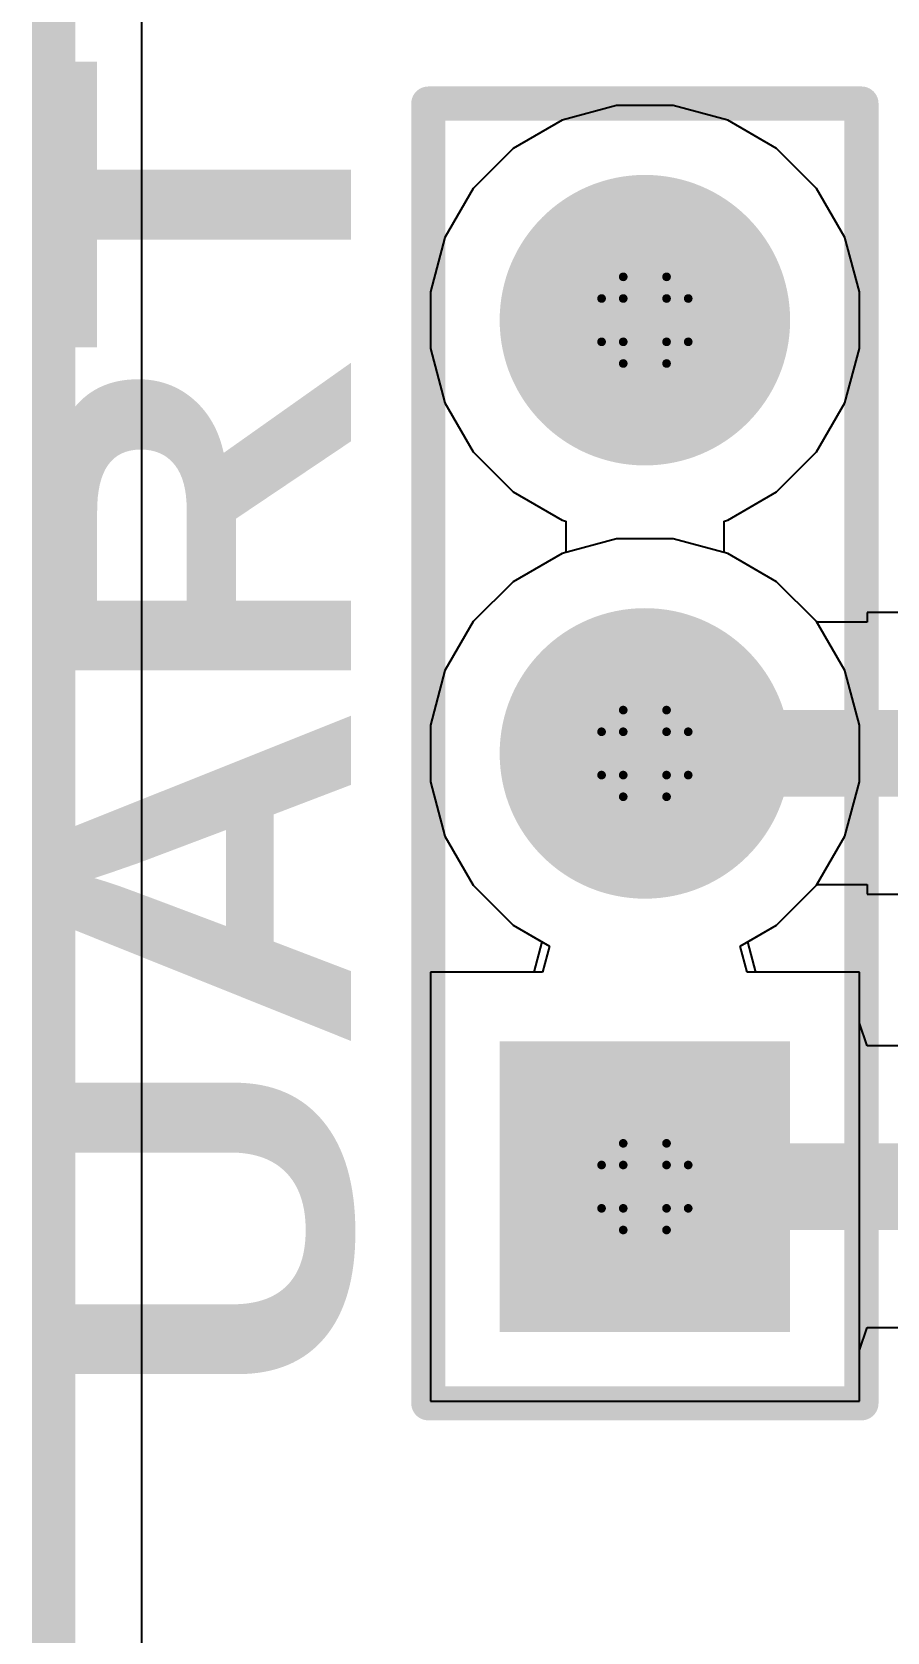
# Model space of a CAD drawing. Header units: inches. Extents: x -5 to 230, y -4 to 159.
# Drawn here: x -3.63 to 1.39, y 35.81 to 45.19 of the extents above; entities that cross this region are included whole.
import ezdxf

# ---------------------------------------------------------------- set-up
doc = ezdxf.new("R2010")
doc.units = ezdxf.units.IN
for name, color, linetype in [('Board Outline', 216, 'Continuous'), ('Bottom Layer', 5, 'Continuous'), ('Bottom Solder', 6, 'Continuous'), ('Drill Drawing', 1, 'Continuous'), ('Layer 1', 16, 'Continuous'), ('Layer 2', 76, 'Continuous'), ('Multi-Layer', 9, 'Continuous'), ('Pad Holes', 156, 'Continuous'), ('Top Layer', 1, 'Continuous'), ('Top Overlay', 2, 'Continuous'), ('Top Solder', 216, 'Continuous')]:
    doc.layers.add(name, color=color, linetype=linetype)
doc.styles.add('Arial Black_Bold', font='', dxfattribs={"height": 0.2})
doc.styles.get('Arial Black_Bold').set_extended_font_data('Arial Black', bold=True)

# ---------------------------------------------------------------- blocks, each defined once
blk = doc.blocks.new('HDR1X3__189')
at = {"layer": 'Bottom Layer'}
blk.add_hatch(color=5, dxfattribs=at).paths.add_polyline_path([(-0.74999977, 0.74999977), (0.74999977, 0.74999977), (0.74999977, -0.74999977), (-0.74999977, -0.74999977)])
h = blk.add_hatch(color=5, dxfattribs=at)
edge = h.paths.add_edge_path()
edge.add_arc((2.54, 0), 0.7499985, 0, 360)
h = blk.add_hatch(color=5, dxfattribs=at)
edge = h.paths.add_edge_path()
edge.add_arc((5.08, 0), 0.7499985, 0, 360)
at = {"layer": 'Bottom Solder'}
blk.add_hatch(color=6, dxfattribs=at).paths.add_polyline_path([(-0.85159977, 0.85159977), (0.85159977, 0.85159977), (0.85159977, -0.85159977), (-0.85159977, -0.85159977)])
h = blk.add_hatch(color=6, dxfattribs=at)
edge = h.paths.add_edge_path()
edge.add_arc((2.54, 0), 0.8515985, 0, 360)
h = blk.add_hatch(color=6, dxfattribs=at)
edge = h.paths.add_edge_path()
edge.add_arc((5.08, 0), 0.8515985, 0, 360)
at = {"layer": 'Layer 1'}
blk.add_hatch(color=16, dxfattribs=at).paths.add_polyline_path([(-0.74999977, 0.74999977), (0.74999977, 0.74999977), (0.74999977, -0.74999977), (-0.74999977, -0.74999977)])
h = blk.add_hatch(color=16, dxfattribs=at)
edge = h.paths.add_edge_path()
edge.add_arc((2.54, 0), 0.7499985, 0, 360)
h = blk.add_hatch(color=16, dxfattribs=at)
edge = h.paths.add_edge_path()
edge.add_arc((5.08, 0), 0.7499985, 0, 360)
at = {"layer": 'Layer 2'}
blk.add_hatch(color=76, dxfattribs=at).paths.add_polyline_path([(-0.74999977, 0.74999977), (0.74999977, 0.74999977), (0.74999977, -0.74999977), (-0.74999977, -0.74999977)])
h = blk.add_hatch(color=76, dxfattribs=at)
edge = h.paths.add_edge_path()
edge.add_arc((2.54, 0), 0.7499985, 0, 360)
h = blk.add_hatch(color=76, dxfattribs=at)
edge = h.paths.add_edge_path()
edge.add_arc((5.08, 0), 0.7499985, 0, 360)
at = {"layer": 'Multi-Layer'}
blk.add_hatch(color=9, dxfattribs=at).paths.add_polyline_path([(-0.74999977, 0.74999977), (0.74999977, 0.74999977), (0.74999977, -0.74999977), (-0.74999977, -0.74999977)])
h = blk.add_hatch(color=9, dxfattribs=at)
edge = h.paths.add_edge_path()
edge.add_arc((2.54, 0), 0.7499985, 0, 360)
h = blk.add_hatch(color=9, dxfattribs=at)
edge = h.paths.add_edge_path()
edge.add_arc((5.08, 0), 0.7499985, 0, 360)
at = {"layer": 'Pad Holes'}
h = blk.add_hatch(color=7, dxfattribs=at)
edge = h.paths.add_edge_path()
edge.add_arc((0, 0), 0.4499991, 0, 360)
h = blk.add_hatch(color=7, dxfattribs=at)
edge = h.paths.add_edge_path()
edge.add_arc((2.54, 0), 0.4499991, 0, 360)
h = blk.add_hatch(color=7, dxfattribs=at)
edge = h.paths.add_edge_path()
edge.add_arc((5.08, 0), 0.4499991, 0, 360)
at = {"layer": 'Top Layer'}
blk.add_hatch(color=1, dxfattribs=at).paths.add_polyline_path([(-0.74999977, 0.74999977), (0.74999977, 0.74999977), (0.74999977, -0.74999977), (-0.74999977, -0.74999977)])
h = blk.add_hatch(color=1, dxfattribs=at)
edge = h.paths.add_edge_path()
edge.add_arc((2.54, 0), 0.7499985, 0, 360)
h = blk.add_hatch(color=1, dxfattribs=at)
edge = h.paths.add_edge_path()
edge.add_arc((5.08, 0), 0.7499985, 0, 360)
at = {"layer": 'Top Solder'}
blk.add_hatch(color=216, dxfattribs=at).paths.add_polyline_path([(-0.85159977, 0.85159977), (0.85159977, 0.85159977), (0.85159977, -0.85159977), (-0.85159977, -0.85159977)])
h = blk.add_hatch(color=216, dxfattribs=at)
edge = h.paths.add_edge_path()
edge.add_arc((2.54, 0), 0.8515985, 0, 360)
h = blk.add_hatch(color=216, dxfattribs=at)
edge = h.paths.add_edge_path()
edge.add_arc((5.08, 0), 0.8515985, 0, 360)
at = {"layer": 'Top Overlay'}
for points in [[(-1.27, 1.27, 0.1999996, 0.1999996, 0), (-1.27, -1.27, 0.1999996, 0.1999996, 0)], [(-1.27, 1.27, 0.1999996, 0.1999996, 0), (6.35, 1.27, 0.1999996, 0.1999996, 0)], [(6.35, 1.27, 0.1999996, 0.1999996, 0), (6.35, -1.27, 0.1999996, 0.1999996, 0)], [(-1.27, -1.27, 0.1999996, 0.1999996, 0), (6.35, -1.27, 0.1999996, 0.1999996, 0)]]:
    blk.add_lwpolyline(points, format="xyseb", dxfattribs=at)
for points in [[(-1.3199999, 1.27, 0.0999998, 0.0999998, 1), (-1.2200001, 1.27, 0.0999998, 0.0999998, 1)], [(-1.3199999, 1.27, 0.0999998, 0.0999998, 1), (-1.2200001, 1.27, 0.0999998, 0.0999998, 1)], [(6.300000099999999, 1.27, 0.0999998, 0.0999998, 1), (6.399999899999999, 1.27, 0.0999998, 0.0999998, 1)], [(6.300000099999999, 1.27, 0.0999998, 0.0999998, 1), (6.399999899999999, 1.27, 0.0999998, 0.0999998, 1)], [(-1.3199999, -1.27, 0.0999998, 0.0999998, 1), (-1.2200001, -1.27, 0.0999998, 0.0999998, 1)], [(-1.3199999, -1.27, 0.0999998, 0.0999998, 1), (-1.2200001, -1.27, 0.0999998, 0.0999998, 1)], [(6.300000099999999, -1.27, 0.0999998, 0.0999998, 1), (6.399999899999999, -1.27, 0.0999998, 0.0999998, 1)], [(6.300000099999999, -1.27, 0.0999998, 0.0999998, 1), (6.399999899999999, -1.27, 0.0999998, 0.0999998, 1)]]:
    blk.add_lwpolyline(points, format="xyseb", close=True, dxfattribs=at)

msp = doc.modelspace()

# ---------------------------------------------------------------- linework, layer by layer
at = {"layer": 'Board Outline'}
msp.add_lwpolyline([(-3.49993204, -0.44281344, 0.254, 0.254, 0), (-3.49993204, 73.46118658, 0.254, 0.254, 0)], format="xyseb", dxfattribs=at)
at = {"layer": 'Bottom Layer'}
for p, q in [((-2.98199302, 2.27748084), (-2.98199302, 70.73538812)), ((-0.19856196, 42.21719521999999), (-0.51851306, 42.13146514)), ((0.13267436, 42.21719521999999), (-0.19856196, 42.21719521999999)), ((0.45262546, 42.13146514), (0.13267436, 42.21719521999999)), ((-0.51851306, 42.13146514), (-0.80537304, 41.96584697999999)), ((0.7394854399999999, 41.96584697999999), (0.45262546, 42.13146514)), ((-0.80537304, 41.96584697999999), (-1.03959406, 41.73162596)), ((0.9737064599999999, 41.73162596), (0.7394854399999999, 41.96584697999999)), ((-1.03959406, 41.73162596), (-1.20521222, 41.44476598)), ((1.13932462, 41.44476598), (0.9737064599999999, 41.73162596)), ((-1.20521222, 41.44476598), (-1.2909423, 41.12481488)), ((1.2250547, 41.12481488), (1.13932462, 41.44476598)), ((-1.2909423, 41.12481488), (-1.2909423, 40.79357856)), ((1.2250547, 40.79357856), (1.2250547, 41.12481488)), ((-1.2909423, 40.79357856), (-1.20521222, 40.47362746)), ((1.13932462, 40.47362746), (1.2250547, 40.79357856)), ((-1.20521222, 40.47362746), (-1.03959406, 40.18676748)), ((0.9737064599999999, 40.18676748), (1.13932462, 40.47362746)), ((-1.03959406, 40.18676748), (-0.80537304, 39.95254645999999)), ((0.7394854399999999, 39.95254645999999), (0.9737064599999999, 40.18676748)), ((-0.80537304, 39.95254645999999), (-0.6364097, 39.85499522)), ((0.5705220999999999, 39.85499522), (0.7394854399999999, 39.95254645999999)), ((-0.6364097, 39.85499522), (-0.68405248, 39.67719522)), ((0.6181648799999999, 39.67719522), (0.5705220999999999, 39.85499522)), ((-0.68405248, 39.67719522), (-1.2909423, 39.67719522)), ((-1.2909423, 39.67719522), (-1.2909423, 37.16119822)), ((1.2250547, 39.67719522), (0.6181648799999999, 39.67719522)), ((1.2250547, 37.16119822), (1.2250547, 39.67719522)), ((-1.2909423, 37.16119822), (1.2250547, 37.16119822))]:
    msp.add_line(p, q, dxfattribs=at)
at = {"layer": 'Drill Drawing'}
for points in [[(-0.1599438, 43.62619672, 0.0508, 0.0508, 0), (-0.1599438, 43.75319672, 0.0508, 0.0508, 0)], [(-0.1599438, 43.75319672, 0.0508, 0.0508, 0), (0.09405619999999999, 43.75319672, 0.0508, 0.0508, 0)], [(0.09405619999999999, 43.62619672, 0.0508, 0.0508, 0), (0.09405619999999999, 43.75319672, 0.0508, 0.0508, 0)], [(-0.2869438, 43.37219672, 0.0508, 0.0508, 0), (-0.2869438, 43.62619672, 0.0508, 0.0508, 0)], [(-0.2869438, 43.62619672, 0.0508, 0.0508, 0), (-0.1599438, 43.62619672, 0.0508, 0.0508, 0)], [(0.09405619999999999, 43.62619672, 0.0508, 0.0508, 0), (0.2210562, 43.62619672, 0.0508, 0.0508, 0)], [(0.2210562, 43.37219672, 0.0508, 0.0508, 0), (0.2210562, 43.62619672, 0.0508, 0.0508, 0)], [(-0.2869438, 43.37219672, 0.0508, 0.0508, 0), (-0.1599438, 43.37219672, 0.0508, 0.0508, 0)], [(-0.1599438, 43.24519672, 0.0508, 0.0508, 0), (-0.1599438, 43.37219672, 0.0508, 0.0508, 0)], [(0.09405619999999999, 43.37219672, 0.0508, 0.0508, 0), (0.2210562, 43.37219672, 0.0508, 0.0508, 0)], [(0.09405619999999999, 43.24519672, 0.0508, 0.0508, 0), (0.09405619999999999, 43.37219672, 0.0508, 0.0508, 0)], [(-0.1599438, 43.24519672, 0.0508, 0.0508, 0), (0.09405619999999999, 43.24519672, 0.0508, 0.0508, 0)], [(-0.1599438, 41.08619672, 0.0508, 0.0508, 0), (-0.1599438, 41.21319672, 0.0508, 0.0508, 0)], [(-0.1599438, 41.21319672, 0.0508, 0.0508, 0), (0.09405619999999999, 41.21319672, 0.0508, 0.0508, 0)], [(0.09405619999999999, 41.08619672, 0.0508, 0.0508, 0), (0.09405619999999999, 41.21319672, 0.0508, 0.0508, 0)], [(-0.2869438, 40.83219672, 0.0508, 0.0508, 0), (-0.2869438, 41.08619672, 0.0508, 0.0508, 0)], [(-0.2869438, 41.08619672, 0.0508, 0.0508, 0), (-0.1599438, 41.08619672, 0.0508, 0.0508, 0)], [(0.09405619999999999, 41.08619672, 0.0508, 0.0508, 0), (0.2210562, 41.08619672, 0.0508, 0.0508, 0)], [(0.2210562, 40.83219672, 0.0508, 0.0508, 0), (0.2210562, 41.08619672, 0.0508, 0.0508, 0)], [(-0.2869438, 40.83219672, 0.0508, 0.0508, 0), (-0.1599438, 40.83219672, 0.0508, 0.0508, 0)], [(-0.1599438, 40.70519672, 0.0508, 0.0508, 0), (-0.1599438, 40.83219672, 0.0508, 0.0508, 0)], [(0.09405619999999999, 40.83219672, 0.0508, 0.0508, 0), (0.2210562, 40.83219672, 0.0508, 0.0508, 0)], [(0.09405619999999999, 40.70519672, 0.0508, 0.0508, 0), (0.09405619999999999, 40.83219672, 0.0508, 0.0508, 0)], [(-0.1599438, 40.70519672, 0.0508, 0.0508, 0), (0.09405619999999999, 40.70519672, 0.0508, 0.0508, 0)], [(-0.1599438, 38.54619672, 0.0508, 0.0508, 0), (-0.1599438, 38.67319672, 0.0508, 0.0508, 0)], [(-0.1599438, 38.67319672, 0.0508, 0.0508, 0), (0.09405619999999999, 38.67319672, 0.0508, 0.0508, 0)], [(0.09405619999999999, 38.54619672, 0.0508, 0.0508, 0), (0.09405619999999999, 38.67319672, 0.0508, 0.0508, 0)], [(-0.2869438, 38.29219672, 0.0508, 0.0508, 0), (-0.2869438, 38.54619672, 0.0508, 0.0508, 0)], [(-0.2869438, 38.54619672, 0.0508, 0.0508, 0), (-0.1599438, 38.54619672, 0.0508, 0.0508, 0)], [(0.09405619999999999, 38.54619672, 0.0508, 0.0508, 0), (0.2210562, 38.54619672, 0.0508, 0.0508, 0)], [(0.2210562, 38.29219672, 0.0508, 0.0508, 0), (0.2210562, 38.54619672, 0.0508, 0.0508, 0)], [(-0.2869438, 38.29219672, 0.0508, 0.0508, 0), (-0.1599438, 38.29219672, 0.0508, 0.0508, 0)], [(-0.1599438, 38.16519672, 0.0508, 0.0508, 0), (-0.1599438, 38.29219672, 0.0508, 0.0508, 0)], [(0.09405619999999999, 38.29219672, 0.0508, 0.0508, 0), (0.2210562, 38.29219672, 0.0508, 0.0508, 0)], [(0.09405619999999999, 38.16519672, 0.0508, 0.0508, 0), (0.09405619999999999, 38.29219672, 0.0508, 0.0508, 0)], [(-0.1599438, 38.16519672, 0.0508, 0.0508, 0), (0.09405619999999999, 38.16519672, 0.0508, 0.0508, 0)]]:
    msp.add_lwpolyline(points, format="xyseb", dxfattribs=at)
for points in [[(-0.1726438, 43.75319672, 0.0254, 0.0254, 1), (-0.1472438, 43.75319672, 0.0254, 0.0254, 1)], [(-0.1726438, 43.75319672, 0.0254, 0.0254, 1), (-0.1472438, 43.75319672, 0.0254, 0.0254, 1)], [(0.0813562, 43.75319672, 0.0254, 0.0254, 1), (0.1067562, 43.75319672, 0.0254, 0.0254, 1)], [(0.0813562, 43.75319672, 0.0254, 0.0254, 1), (0.1067562, 43.75319672, 0.0254, 0.0254, 1)], [(-0.2996438, 43.62619672, 0.0254, 0.0254, 1), (-0.2742438, 43.62619672, 0.0254, 0.0254, 1)], [(-0.2996438, 43.62619672, 0.0254, 0.0254, 1), (-0.2742438, 43.62619672, 0.0254, 0.0254, 1)], [(-0.1726438, 43.62619672, 0.0254, 0.0254, 1), (-0.1472438, 43.62619672, 0.0254, 0.0254, 1)], [(-0.1726438, 43.62619672, 0.0254, 0.0254, 1), (-0.1472438, 43.62619672, 0.0254, 0.0254, 1)], [(0.0813562, 43.62619672, 0.0254, 0.0254, 1), (0.1067562, 43.62619672, 0.0254, 0.0254, 1)], [(0.0813562, 43.62619672, 0.0254, 0.0254, 1), (0.1067562, 43.62619672, 0.0254, 0.0254, 1)], [(0.2083562, 43.62619672, 0.0254, 0.0254, 1), (0.2337562, 43.62619672, 0.0254, 0.0254, 1)], [(0.2083562, 43.62619672, 0.0254, 0.0254, 1), (0.2337562, 43.62619672, 0.0254, 0.0254, 1)], [(-0.2996438, 43.37219672, 0.0254, 0.0254, 1), (-0.2742438, 43.37219672, 0.0254, 0.0254, 1)], [(-0.2996438, 43.37219672, 0.0254, 0.0254, 1), (-0.2742438, 43.37219672, 0.0254, 0.0254, 1)], [(-0.1726438, 43.37219672, 0.0254, 0.0254, 1), (-0.1472438, 43.37219672, 0.0254, 0.0254, 1)], [(-0.1726438, 43.37219672, 0.0254, 0.0254, 1), (-0.1472438, 43.37219672, 0.0254, 0.0254, 1)], [(0.0813562, 43.37219672, 0.0254, 0.0254, 1), (0.1067562, 43.37219672, 0.0254, 0.0254, 1)], [(0.0813562, 43.37219672, 0.0254, 0.0254, 1), (0.1067562, 43.37219672, 0.0254, 0.0254, 1)], [(0.2083562, 43.37219672, 0.0254, 0.0254, 1), (0.2337562, 43.37219672, 0.0254, 0.0254, 1)], [(0.2083562, 43.37219672, 0.0254, 0.0254, 1), (0.2337562, 43.37219672, 0.0254, 0.0254, 1)], [(-0.1726438, 43.24519672, 0.0254, 0.0254, 1), (-0.1472438, 43.24519672, 0.0254, 0.0254, 1)], [(-0.1726438, 43.24519672, 0.0254, 0.0254, 1), (-0.1472438, 43.24519672, 0.0254, 0.0254, 1)], [(0.0813562, 43.24519672, 0.0254, 0.0254, 1), (0.1067562, 43.24519672, 0.0254, 0.0254, 1)], [(0.0813562, 43.24519672, 0.0254, 0.0254, 1), (0.1067562, 43.24519672, 0.0254, 0.0254, 1)], [(-0.1726438, 41.21319672, 0.0254, 0.0254, 1), (-0.1472438, 41.21319672, 0.0254, 0.0254, 1)], [(-0.1726438, 41.21319672, 0.0254, 0.0254, 1), (-0.1472438, 41.21319672, 0.0254, 0.0254, 1)], [(0.0813562, 41.21319672, 0.0254, 0.0254, 1), (0.1067562, 41.21319672, 0.0254, 0.0254, 1)], [(0.0813562, 41.21319672, 0.0254, 0.0254, 1), (0.1067562, 41.21319672, 0.0254, 0.0254, 1)], [(-0.2996438, 41.08619672, 0.0254, 0.0254, 1), (-0.2742438, 41.08619672, 0.0254, 0.0254, 1)], [(-0.2996438, 41.08619672, 0.0254, 0.0254, 1), (-0.2742438, 41.08619672, 0.0254, 0.0254, 1)], [(-0.1726438, 41.08619672, 0.0254, 0.0254, 1), (-0.1472438, 41.08619672, 0.0254, 0.0254, 1)], [(-0.1726438, 41.08619672, 0.0254, 0.0254, 1), (-0.1472438, 41.08619672, 0.0254, 0.0254, 1)], [(0.0813562, 41.08619672, 0.0254, 0.0254, 1), (0.1067562, 41.08619672, 0.0254, 0.0254, 1)], [(0.0813562, 41.08619672, 0.0254, 0.0254, 1), (0.1067562, 41.08619672, 0.0254, 0.0254, 1)], [(0.2083562, 41.08619672, 0.0254, 0.0254, 1), (0.2337562, 41.08619672, 0.0254, 0.0254, 1)], [(0.2083562, 41.08619672, 0.0254, 0.0254, 1), (0.2337562, 41.08619672, 0.0254, 0.0254, 1)], [(-0.2996438, 40.83219672, 0.0254, 0.0254, 1), (-0.2742438, 40.83219672, 0.0254, 0.0254, 1)], [(-0.2996438, 40.83219672, 0.0254, 0.0254, 1), (-0.2742438, 40.83219672, 0.0254, 0.0254, 1)], [(-0.1726438, 40.83219672, 0.0254, 0.0254, 1), (-0.1472438, 40.83219672, 0.0254, 0.0254, 1)], [(-0.1726438, 40.83219672, 0.0254, 0.0254, 1), (-0.1472438, 40.83219672, 0.0254, 0.0254, 1)], [(0.0813562, 40.83219672, 0.0254, 0.0254, 1), (0.1067562, 40.83219672, 0.0254, 0.0254, 1)], [(0.0813562, 40.83219672, 0.0254, 0.0254, 1), (0.1067562, 40.83219672, 0.0254, 0.0254, 1)], [(0.2083562, 40.83219672, 0.0254, 0.0254, 1), (0.2337562, 40.83219672, 0.0254, 0.0254, 1)], [(0.2083562, 40.83219672, 0.0254, 0.0254, 1), (0.2337562, 40.83219672, 0.0254, 0.0254, 1)], [(-0.1726438, 40.70519672, 0.0254, 0.0254, 1), (-0.1472438, 40.70519672, 0.0254, 0.0254, 1)], [(-0.1726438, 40.70519672, 0.0254, 0.0254, 1), (-0.1472438, 40.70519672, 0.0254, 0.0254, 1)], [(0.0813562, 40.70519672, 0.0254, 0.0254, 1), (0.1067562, 40.70519672, 0.0254, 0.0254, 1)], [(0.0813562, 40.70519672, 0.0254, 0.0254, 1), (0.1067562, 40.70519672, 0.0254, 0.0254, 1)], [(-0.1726438, 38.67319672, 0.0254, 0.0254, 1), (-0.1472438, 38.67319672, 0.0254, 0.0254, 1)], [(-0.1726438, 38.67319672, 0.0254, 0.0254, 1), (-0.1472438, 38.67319672, 0.0254, 0.0254, 1)], [(0.0813562, 38.67319672, 0.0254, 0.0254, 1), (0.1067562, 38.67319672, 0.0254, 0.0254, 1)], [(0.0813562, 38.67319672, 0.0254, 0.0254, 1), (0.1067562, 38.67319672, 0.0254, 0.0254, 1)], [(-0.2996438, 38.54619672, 0.0254, 0.0254, 1), (-0.2742438, 38.54619672, 0.0254, 0.0254, 1)], [(-0.2996438, 38.54619672, 0.0254, 0.0254, 1), (-0.2742438, 38.54619672, 0.0254, 0.0254, 1)], [(-0.1726438, 38.54619672, 0.0254, 0.0254, 1), (-0.1472438, 38.54619672, 0.0254, 0.0254, 1)], [(-0.1726438, 38.54619672, 0.0254, 0.0254, 1), (-0.1472438, 38.54619672, 0.0254, 0.0254, 1)], [(0.0813562, 38.54619672, 0.0254, 0.0254, 1), (0.1067562, 38.54619672, 0.0254, 0.0254, 1)], [(0.0813562, 38.54619672, 0.0254, 0.0254, 1), (0.1067562, 38.54619672, 0.0254, 0.0254, 1)], [(0.2083562, 38.54619672, 0.0254, 0.0254, 1), (0.2337562, 38.54619672, 0.0254, 0.0254, 1)], [(0.2083562, 38.54619672, 0.0254, 0.0254, 1), (0.2337562, 38.54619672, 0.0254, 0.0254, 1)], [(-0.2996438, 38.29219672, 0.0254, 0.0254, 1), (-0.2742438, 38.29219672, 0.0254, 0.0254, 1)], [(-0.2996438, 38.29219672, 0.0254, 0.0254, 1), (-0.2742438, 38.29219672, 0.0254, 0.0254, 1)], [(-0.1726438, 38.29219672, 0.0254, 0.0254, 1), (-0.1472438, 38.29219672, 0.0254, 0.0254, 1)], [(-0.1726438, 38.29219672, 0.0254, 0.0254, 1), (-0.1472438, 38.29219672, 0.0254, 0.0254, 1)], [(0.0813562, 38.29219672, 0.0254, 0.0254, 1), (0.1067562, 38.29219672, 0.0254, 0.0254, 1)], [(0.0813562, 38.29219672, 0.0254, 0.0254, 1), (0.1067562, 38.29219672, 0.0254, 0.0254, 1)], [(0.2083562, 38.29219672, 0.0254, 0.0254, 1), (0.2337562, 38.29219672, 0.0254, 0.0254, 1)], [(0.2083562, 38.29219672, 0.0254, 0.0254, 1), (0.2337562, 38.29219672, 0.0254, 0.0254, 1)], [(-0.1726438, 38.16519672, 0.0254, 0.0254, 1), (-0.1472438, 38.16519672, 0.0254, 0.0254, 1)], [(-0.1726438, 38.16519672, 0.0254, 0.0254, 1), (-0.1472438, 38.16519672, 0.0254, 0.0254, 1)], [(0.0813562, 38.16519672, 0.0254, 0.0254, 1), (0.1067562, 38.16519672, 0.0254, 0.0254, 1)], [(0.0813562, 38.16519672, 0.0254, 0.0254, 1), (0.1067562, 38.16519672, 0.0254, 0.0254, 1)]]:
    msp.add_lwpolyline(points, format="xyseb", close=True, dxfattribs=at)
at = {"layer": 'Layer 1'}
for p, q in [((-2.98199302, 8.96188454), (-2.98199302, 63.8283712)), ((-0.19856196, 42.21719521999999), (-0.51851306, 42.13146514)), ((0.13267436, 42.21719521999999), (-0.19856196, 42.21719521999999)), ((0.45262546, 42.13146514), (0.13267436, 42.21719521999999)), ((-0.51851306, 42.13146514), (-0.80537304, 41.96584697999999)), ((0.7394854399999999, 41.96584697999999), (0.45262546, 42.13146514)), ((-0.80537304, 41.96584697999999), (-1.03959406, 41.73162596)), ((0.9737064599999999, 41.73162596), (0.7394854399999999, 41.96584697999999)), ((-1.03959406, 41.73162596), (-1.20521222, 41.44476598)), ((1.13932462, 41.44476598), (0.9737064599999999, 41.73162596)), ((-1.20521222, 41.44476598), (-1.2909423, 41.12481488)), ((1.2250547, 41.12481488), (1.13932462, 41.44476598)), ((-1.2909423, 41.12481488), (-1.2909423, 40.79357856)), ((1.2250547, 40.79357856), (1.2250547, 41.12481488)), ((-1.2909423, 40.79357856), (-1.20521222, 40.47362746)), ((1.13932462, 40.47362746), (1.2250547, 40.79357856)), ((-1.20521222, 40.47362746), (-1.03959406, 40.18676748)), ((0.9737064599999999, 40.18676748), (1.13932462, 40.47362746)), ((-1.03959406, 40.18676748), (-0.80537304, 39.95254645999999)), ((0.7394854399999999, 39.95254645999999), (0.9737064599999999, 40.18676748)), ((-0.80537304, 39.95254645999999), (-0.6364097, 39.85499522)), ((0.5705220999999999, 39.85499522), (0.7394854399999999, 39.95254645999999)), ((-0.6364097, 39.85499522), (-0.68405248, 39.67719522)), ((0.6181648799999999, 39.67719522), (0.5705220999999999, 39.85499522)), ((-0.68405248, 39.67719522), (-1.2909423, 39.67719522)), ((-1.2909423, 39.67719522), (-1.2909423, 37.16119822)), ((1.2250547, 39.67719522), (0.6181648799999999, 39.67719522)), ((1.2250547, 37.16119822), (1.2250547, 39.67719522)), ((-1.2909423, 37.16119822), (1.2250547, 37.16119822))]:
    msp.add_line(p, q, dxfattribs=at)
at = {"layer": 'Layer 2'}
for p, q in [((-2.98199302, 2.27748084), (-2.98199302, 70.73538812)), ((-0.19856196, 44.75719522), (-0.51851306, 44.67146514)), ((0.13267436, 44.75719522), (-0.19856196, 44.75719522)), ((0.45262546, 44.67146514), (0.13267436, 44.75719522)), ((-0.51851306, 44.67146514), (-0.80537304, 44.50584698)), ((0.7394854399999999, 44.50584698), (0.45262546, 44.67146514)), ((-0.80537304, 44.50584698), (-1.03959406, 44.27162595999999)), ((0.9737064599999999, 44.27162595999999), (0.7394854399999999, 44.50584698)), ((-1.03959406, 44.27162595999999), (-1.20521222, 43.98476598)), ((1.13932462, 43.98476598), (0.9737064599999999, 44.27162595999999)), ((-1.20521222, 43.98476598), (-1.2909423, 43.66481487999999)), ((1.2250547, 43.66481487999999), (1.13932462, 43.98476598)), ((-1.2909423, 43.66481487999999), (-1.2909423, 43.33357856)), ((1.2250547, 43.33357856), (1.2250547, 43.66481487999999)), ((-1.2909423, 43.33357856), (-1.20521222, 43.01362746)), ((1.13932462, 43.01362746), (1.2250547, 43.33357856)), ((-1.20521222, 43.01362746), (-1.03959406, 42.72676748)), ((0.9737064599999999, 42.72676748), (1.13932462, 43.01362746)), ((-1.03959406, 42.72676748), (-0.80537304, 42.49254646)), ((0.7394854399999999, 42.49254646), (0.9737064599999999, 42.72676748)), ((-0.80537304, 42.49254646), (-0.51851306, 42.3269283)), ((0.45262546, 42.3269283), (0.7394854399999999, 42.49254646)), ((-0.51851306, 42.3269283), (-0.49725834, 42.32123362)), ((-0.49725834, 42.32123362), (-0.49725834, 42.13715982)), ((0.43137074, 42.32123362), (0.45262546, 42.3269283)), ((0.43137074, 42.13715982), (0.43137074, 42.32123362)), ((-0.51851306, 42.13146514), (-0.80537304, 41.96584697999999)), ((-0.49725834, 42.13715982), (-0.51851306, 42.13146514)), ((0.45262546, 42.13146514), (0.43137074, 42.13715982)), ((0.7394854399999999, 41.96584697999999), (0.45262546, 42.13146514)), ((-0.80537304, 41.96584697999999), (-1.03959406, 41.73162596)), ((0.9737064599999999, 41.73162596), (0.7394854399999999, 41.96584697999999)), ((-1.03959406, 41.73162596), (-1.20521222, 41.44476598)), ((1.13932462, 41.44476598), (0.9737064599999999, 41.73162596)), ((-1.20521222, 41.44476598), (-1.2909423, 41.12481488)), ((1.2250547, 41.12481488), (1.13932462, 41.44476598)), ((-1.2909423, 41.12481488), (-1.2909423, 40.79357856)), ((1.2250547, 40.79357856), (1.2250547, 41.12481488)), ((-1.2909423, 40.79357856), (-1.20521222, 40.47362746)), ((1.13932462, 40.47362746), (1.2250547, 40.79357856)), ((-1.20521222, 40.47362746), (-1.03959406, 40.18676748)), ((0.9737064599999999, 40.18676748), (1.13932462, 40.47362746)), ((-1.03959406, 40.18676748), (-0.80537304, 39.95254645999999)), ((0.7394854399999999, 39.95254645999999), (0.9737064599999999, 40.18676748)), ((-0.80537304, 39.95254645999999), (-0.6364097, 39.85499522)), ((0.5705220999999999, 39.85499522), (0.7394854399999999, 39.95254645999999)), ((-0.6364097, 39.85499522), (-0.68405248, 39.67719522)), ((0.6181648799999999, 39.67719522), (0.5705220999999999, 39.85499522)), ((-0.68405248, 39.67719522), (-1.2909423, 39.67719522)), ((-1.2909423, 39.67719522), (-1.2909423, 37.16119822)), ((1.2250547, 39.67719522), (0.6181648799999999, 39.67719522)), ((1.2250547, 37.16119822), (1.2250547, 39.67719522)), ((-1.2909423, 37.16119822), (1.2250547, 37.16119822))]:
    msp.add_line(p, q, dxfattribs=at)
at = {"layer": 'Top Layer'}
for p, q in [((-2.98199302, 2.23575626), (-2.98199302, 47.498)), ((-0.19856196, 42.21719521999999), (-0.51851306, 42.13146514)), ((0.13267436, 42.21719521999999), (-0.19856196, 42.21719521999999)), ((0.45262546, 42.13146514), (0.13267436, 42.21719521999999)), ((-0.51851306, 42.13146514), (-0.80537304, 41.96584697999999)), ((0.7394854399999999, 41.96584697999999), (0.45262546, 42.13146514)), ((-0.80537304, 41.96584697999999), (-1.03959406, 41.73162596)), ((0.9737064599999999, 41.73162596), (0.7394854399999999, 41.96584697999999)), ((3.682999999999999, 41.78469672), (1.27, 41.78469672)), ((1.27, 41.78469672), (1.27, 41.72777278)), ((-1.03959406, 41.73162596), (-1.20521222, 41.44476598)), ((0.9759315, 41.72777278), (0.9737064599999999, 41.73162596)), ((1.27, 41.72777278), (0.9759315, 41.72777278)), ((-1.20521222, 41.44476598), (-1.2909423, 41.12481488)), ((-1.2909423, 41.12481488), (-1.2909423, 40.79357856)), ((-1.2909423, 40.79357856), (-1.20521222, 40.47362746)), ((-1.20521222, 40.47362746), (-1.03959406, 40.18676748)), ((-1.03959406, 40.18676748), (-0.80537304, 39.95254645999999)), ((0.7394854399999999, 39.95254645999999), (0.9737064599999999, 40.18676748)), ((0.9737064599999999, 40.18676748), (0.9759315, 40.19062066)), ((0.9759315, 40.19062066), (1.27, 40.19062066)), ((1.27, 40.19062066), (1.27, 40.13369672)), ((1.27, 40.13369672), (3.682999999999999, 40.13369672)), ((-0.80537304, 39.95254645999999), (-0.5924169, 39.82959522)), ((0.5265293, 39.82959522), (0.7394854399999999, 39.95254645999999)), ((-0.5924169, 39.82959522), (-0.63325248, 39.67719522)), ((0.56736488, 39.67719522), (0.5265293, 39.82959522)), ((-0.63325248, 39.67719522), (-1.2909423, 39.67719522)), ((-1.2909423, 39.67719522), (-1.2909423, 37.16119822)), ((1.2250547, 39.67719522), (0.56736488, 39.67719522)), ((1.2250547, 39.37848106), (1.2250547, 39.67719522)), ((1.27000254, 39.24469672), (1.2250547, 39.37848106)), ((3.683002539999999, 39.24469672), (1.27000254, 39.24469672)), ((1.2250547, 37.45991238), (1.27000254, 37.59369672)), ((1.27000254, 37.59369672), (3.683002539999999, 37.59369672)), ((1.2250547, 37.16119822), (1.2250547, 37.45991238)), ((-1.2909423, 37.16119822), (1.2250547, 37.16119822))]:
    msp.add_line(p, q, dxfattribs=at)
for points in [[(-0.0329438, 40.95919671999999, 0.508, 0.508, 0), (1.90310516, 40.95919671999999, 0.508, 0.508, 0)], [(-0.0329438, 38.41919672, 0.508, 0.508, 0), (1.90310516, 38.41919672, 0.508, 0.508, 0)]]:
    msp.add_lwpolyline(points, format="xyseb", dxfattribs=at)
for points in [[(-0.1599438, 40.95919671999999, 0.254, 0.254, 1), (0.09405619999999999, 40.95919671999999, 0.254, 0.254, 1)], [(-0.1599438, 38.41919672, 0.254, 0.254, 1), (0.09405619999999999, 38.41919672, 0.254, 0.254, 1)]]:
    msp.add_lwpolyline(points, format="xyseb", close=True, dxfattribs=at)

# ---------------------------------------------------------------- block references
at = {"rotation": 90}
msp.add_blockref('HDR1X3__189', (-0.0329438, 38.41919672), dxfattribs=at)

# ---------------------------------------------------------------- texts
at = {"layer": 'Top Overlay', "style": 'Arial Black_Bold'}
msp.add_text('UART', height=1.778, rotation=90, dxfattribs=at).set_placement((-1.755775, 37.14935928))

doc.saveas('drawing.dxf')
